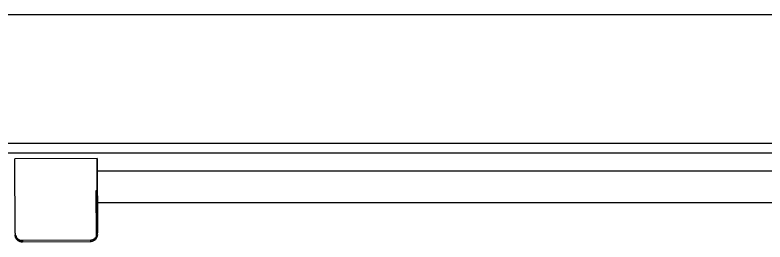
# Model space of a CAD drawing. Header units: millimetres. Extents: x 3109 to 13995, y 24552 to 39949.
# Drawn here: x 9051.2 to 9461.2, y 35301.7 to 35425.8 of the extents above; entities that cross this region are included whole.
import ezdxf

# ---------------------------------------------------------------- set-up
doc = ezdxf.new("R2010")
doc.units = ezdxf.units.MM
doc.header["$LTSCALE"] = 3
doc.layers.add('DomyÅ›lny', color=7, linetype='Continuous')

msp = doc.modelspace()

# ---------------------------------------------------------------- linework, layer by layer
at = {"layer": 'DomyÅ›lny'}
for p, q in [((9803.82, 35425.77), (8804.57, 35425.77)), ((10882.62, 35355.46), (8804.57, 35355.46)), ((8804.05, 35350.37), (10926.2, 35350.37)), ((9096.07, 35347.31), (9051.07, 35347.14)), ((9051.23, 35306.53), (9051.07, 35347.14)), ((9096.07, 35347.31), (9096.23, 35306.71)), ((9096.07, 35343.55), (9096.07, 35347.31)), ((9096.16, 35322.35), (9096.07, 35343.55)), ((9904.39, 35340.49), (9096.1, 35340.49)), ((9095.64, 35330.07), (9095.73, 35305.8)), ((9095.73, 35305.39), (9095.64, 35329.65)), ((9096.13, 35328.61), (9096.16, 35321.32)), ((9096.17, 35323.21), (9904.46, 35323.21)), ((9052.42, 35303.74), (9052.42, 35302.83)), ((9095.07, 35303), (9095.07, 35303.91)), ((9092.25, 35302.73), (9055.25, 35302.59)), ((9055.25, 35302.59), (9055.25, 35301.68)), ((9055.25, 35301.76), (9092.25, 35301.91)), ((9092.25, 35301.83), (9055.25, 35301.68))]:
    msp.add_line(p, q, dxfattribs=at)
for points in [[(9051.23, 35306.53, 0), (9051.25, 35306.15, 0), (9051.31, 35305.77, 0), (9051.41, 35305.39, 0), (9051.54, 35305.02, 0), (9051.72, 35304.66, 0), (9051.92, 35304.33, 0), (9052.16, 35304.02, 0), (9052.42, 35303.74, 0)], [(9052.42, 35302.83, 0), (9052.16, 35303.12, 0), (9051.92, 35303.43, 0), (9051.72, 35303.76, 0), (9051.54, 35304.12, 0), (9051.41, 35304.49, 0), (9051.31, 35304.86, 0), (9051.25, 35305.25, 0), (9051.23, 35305.63, 0)], [(9051.73, 35305.21, 0), (9051.75, 35304.9, 0), (9051.79, 35304.58, 0), (9051.87, 35304.26, 0), (9051.98, 35303.94, 0), (9052.13, 35303.62, 0), (9052.31, 35303.32, 0), (9052.53, 35303.03, 0), (9052.77, 35302.77, 0), (9053.04, 35302.53, 0), (9053.33, 35302.32, 0), (9053.64, 35302.14, 0), (9053.96, 35302, 0), (9054.28, 35301.89, 0), (9054.61, 35301.82, 0), (9054.93, 35301.77, 0), (9055.25, 35301.76, 0)], [(9052.42, 35303.74, 0), (9052.7, 35303.48, 0), (9053.02, 35303.25, 0), (9053.36, 35303.05, 0), (9053.72, 35302.88, 0), (9054.09, 35302.75, 0), (9054.48, 35302.66, 0), (9054.86, 35302.61, 0), (9055.25, 35302.59, 0)], [(9092.25, 35301.91, 0), (9092.56, 35301.92, 0), (9092.88, 35301.97, 0), (9093.21, 35302.05, 0), (9093.53, 35302.16, 0), (9093.85, 35302.3, 0), (9094.16, 35302.48, 0), (9094.45, 35302.69, 0), (9094.72, 35302.93, 0), (9094.96, 35303.2, 0), (9095.17, 35303.49, 0), (9095.35, 35303.79, 0), (9095.49, 35304.11, 0), (9095.6, 35304.43, 0), (9095.68, 35304.76, 0), (9095.72, 35305.08, 0), (9095.73, 35305.39, 0)], [(9092.25, 35302.73, 0), (9092.63, 35302.75, 0), (9093.02, 35302.81, 0), (9093.41, 35302.91, 0), (9093.78, 35303.04, 0), (9094.14, 35303.21, 0), (9094.48, 35303.42, 0), (9094.79, 35303.65, 0), (9095.07, 35303.91, 0)], [(9095.07, 35303.91, 0), (9095.33, 35304.19, 0), (9095.56, 35304.5, 0), (9095.77, 35304.84, 0), (9095.94, 35305.19, 0), (9096.07, 35305.57, 0), (9096.16, 35305.95, 0), (9096.22, 35306.33, 0), (9096.23, 35306.71, 0)], [(9096.23, 35305.81, 0), (9096.22, 35305.42, 0), (9096.16, 35305.04, 0), (9096.07, 35304.66, 0), (9095.94, 35304.29, 0), (9095.77, 35303.93, 0), (9095.56, 35303.6, 0), (9095.33, 35303.29, 0), (9095.07, 35303, 0)], [(9055.25, 35301.68, 0), (9054.86, 35301.7, 0), (9054.48, 35301.76, 0), (9054.09, 35301.85, 0), (9053.72, 35301.98, 0), (9053.36, 35302.15, 0), (9053.02, 35302.35, 0), (9052.7, 35302.58, 0), (9052.42, 35302.83, 0)], [(9095.07, 35303, 0), (9094.79, 35302.74, 0), (9094.48, 35302.51, 0), (9094.14, 35302.31, 0), (9093.78, 35302.14, 0), (9093.41, 35302, 0), (9093.02, 35301.91, 0), (9092.63, 35301.85, 0), (9092.25, 35301.83, 0)]]:
    msp.add_polyline3d(points, dxfattribs=at)

doc.saveas('drawing.dxf')
